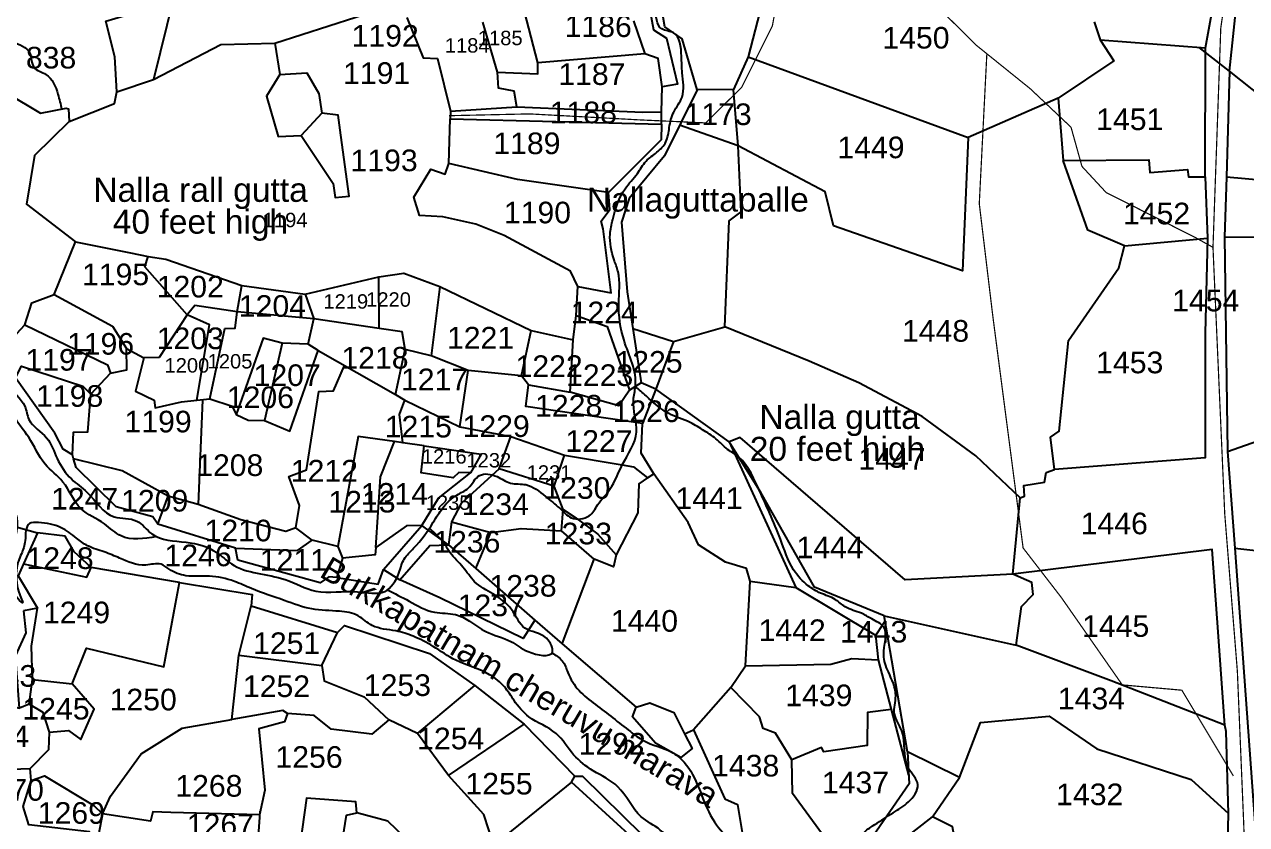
# Model space of a CAD drawing. Header units: feet. Extents: x 800131 to 806575, y 1568145 to 1575656.
# Drawn here: x 802522 to 803539, y 1572454 to 1573120 of the extents above; entities that cross this region are included whole.
import ezdxf
from ezdxf.enums import TextEntityAlignment as Align

# ---------------------------------------------------------------- set-up
doc = ezdxf.new("R2010")
doc.units = ezdxf.units.FT
doc.header["$LTSCALE"] = 15
doc.header["$MEASUREMENT"] = 0
doc.linetypes.add('HIDDEN2', pattern=[0.1875, 0.125, -0.0625])
for name, color, linetype in [('PLOT', 7, 'Continuous'), ('PLOT NO', 7, 'Continuous'), ('ROADS', 6, 'Continuous'), ('TANKS-STREAM', 4, 'Continuous'), ('TEXT', 1, 'Continuous')]:
    doc.layers.add(name, color=color, linetype=linetype)
doc.styles.get("Standard").update_dxf_attribs({"font": 'arial.ttf'})
doc.linetypes.add('DOTS', pattern='A,1e-06,-3,["●",Standard,S=3,R=0,X=-1.25,Y=-1.25],-3', length=6.000001)

msp = doc.modelspace()

# ---------------------------------------------------------------- linework, layer by layer
at = {"layer": 'PLOT', "lineweight": -2}
for points in [[(802598.6, 1573063.9), (802597, 1573093), (802589.6, 1573122.8), (802604.4, 1573127.2), (802628.8, 1573187.8), (802650, 1573193.9), (802662.6, 1573221.7), (802678, 1573220.6), (802684.7, 1573234.5), (802707.9, 1573248.2), (802738.1, 1573259.1), (802747.6, 1573255.8), (802746.6, 1573230.9), (802726, 1573229.2), (802722.1, 1573236.6), (802667, 1573173.2), (802655, 1573141.8), (802645.9, 1573142), (802629.3, 1573074.3)], [(803165.4, 1573251.9), (803124.3, 1573093.1), (803112.1, 1573066), (803082, 1573065.5), (803069.3, 1573108), (803055.1, 1573118), (803036.3, 1573226.3)], [(803412.4, 1573122.3), (803417.4, 1573107.2), (803505.3, 1573100.6), (803522.9, 1573198.2)], [(803000.4, 1573183.5), (803032.1, 1573187.9), (803045.5, 1573115.7), (803056.3, 1573108.5), (803065.6, 1573070.3), (803052.8, 1573068)], [(803599.3, 1573022.3), (803525.2, 1573081.1), (803536.1, 1573183.8)], [(802440.2, 1573042), (802454.5, 1573048), (802460.7, 1573052.7), (802493.1, 1573052.9), (802500.2, 1573054.2), (802506.9, 1573063), (802535.1, 1573046.1), (802556.4, 1573050.4), (802558.5, 1573049.7), (802558.9, 1573039.2), (802596.6, 1573054.3), (802598.6, 1573063.9), (802629.3, 1573074.3), (802685.3, 1573103.4), (802730.2, 1573104.4), (802820.2, 1573133.4)], [(802558.9, 1573039.2), (802530.1, 1573011), (802523.3, 1572970.4), (802564.1, 1572939), (802609.9, 1572930), (802624.7, 1572927), (802639.4, 1572924.8), (802702.8, 1572902.9), (802755.5, 1572895.6), (802816.9, 1572910), (802837.5, 1572913), (802867.7, 1572901.8), (802943.6, 1572865.4), (802978.7, 1572857.6), (802981.2, 1572877.8), (802982.4, 1572901.8), (803010.3, 1572896.6), (803003.5, 1572949.8), (803001.9, 1572956.4), (803009.2, 1572966.1), (803008.1, 1572980.3), (802932.3, 1572991.1), (802875.1, 1573004.3), (802876.2, 1573041.5), (803052.1, 1573037.1), (803052.3, 1573047.4), (803052.8, 1573068), (803049.5, 1573091.8), (803038.2, 1573095.7), (802949.2, 1573088), (802938, 1573130.8)], [(802840.1, 1573125.8), (802853.7, 1573092.3), (802865.6, 1573091.8), (802876.4, 1573048), (802876.2, 1573041.5)], [(802876.4, 1573048), (802931.8, 1573051.4), (802929.6, 1573064.4), (802916.6, 1573067), (802915.5, 1573080.2), (802903.4, 1573122)], [(803029, 1573123.1), (803038.2, 1573095.7)], [(803417.4, 1573107.2), (803428.8, 1573089.9), (803382.4, 1573058.6), (803386.7, 1573006.7)], [(802730.2, 1573104.4), (802734.3, 1573078.5), (802756.8, 1573079.7), (802766.8, 1573062.5), (802769.3, 1573046.1), (802752.1, 1573027.7), (802778.8, 1572987.8), (802780.4, 1572976), (802792.1, 1572977), (802785.2, 1573028), (802782.9, 1573044.6), (802769.3, 1573046.1)], [(803525.2, 1573081.1), (803500, 1573101)], [(803504.9, 1572993.2), (803505.3, 1573100.6)], [(802915.5, 1573080.2), (802949.1, 1573078.9), (802949.2, 1573088)], [(803124.3, 1573093.1), (803307.6, 1573025.9)], [(802734.3, 1573078.5), (802723.3, 1573060.3), (802733, 1573026.9), (802752.1, 1573027.7)], [(803525.2, 1573081.1), (803522.6, 1572993.1), (803521.1, 1572943.1), (803616.8, 1572943.8)], [(803082, 1573065.5), (803054.6, 1573010.6), (803025.3, 1572975.3), (803018.9, 1572955.4), (803023.5, 1572897.6), (803028.2, 1572867), (803035.3, 1572821.7), (803025.6, 1572815.7), (803016.7, 1572802.7), (802976.2, 1572814), (802978.7, 1572857.6)], [(803116, 1573019.1), (803112.1, 1573066)], [(803382.4, 1573058.6), (803307.6, 1573025.9), (803302.9, 1572915), (803195.3, 1572952.4), (803188.4, 1572980.7), (803116, 1573019.1)], [(802931.8, 1573051.4), (803036.6, 1573047.1), (803052.3, 1573047.4)], [(803052.1, 1573037.1), (803051.9, 1573023.9), (803008.1, 1572980.3)], [(803028.2, 1572867), (803062.2, 1572856.1), (803104.9, 1572868.4), (803108.6, 1572956.6), (803118.4, 1572964.2), (803116, 1573019.1), (803067.2, 1573036.1)], [(802982.4, 1572901.8), (802976.5, 1572914.8), (802921.1, 1572944.3), (802897.7, 1572953.7), (802870, 1572960), (802850.8, 1572960.9), (802846, 1572976.4), (802860.2, 1572999.7), (802872, 1572995.3), (802875.1, 1573004.3)], [(803437.8, 1572935.8), (803407.3, 1572948.8), (803386.7, 1573006.7), (803458, 1573007.4), (803458.9, 1572996.7), (803490.3, 1572999.3), (803491.1, 1572993.2), (803504.9, 1572993.2), (803506.9, 1572942.3)], [(803522.6, 1572993.1), (803613, 1572985.3)], [(803521.1, 1572943.1), (803523.5, 1572764.7), (803593.7, 1572789.2), (803662, 1572779.1), (803677.9, 1572788.7), (803681.7, 1572850.6), (803674.8, 1572945.1)], [(802546.4, 1572895.3), (802564.1, 1572939)], [(803350.8, 1572725.9), (803354.4, 1572727.5), (803354, 1572736.2), (803371.2, 1572739.2), (803372.5, 1572747), (803379.3, 1572749.6), (803376.1, 1572776.6), (803383.4, 1572781.5), (803391.1, 1572857.1), (803433, 1572917.6), (803437.8, 1572935.8), (803506.9, 1572942.3), (803504.9, 1572863), (803505, 1572759.3), (803379.3, 1572749.6)], [(802698.8, 1572880.8), (802663.5, 1572886.2), (802658.7, 1572880), (802657.3, 1572878.3), (802622.1, 1572918.3), (802624.7, 1572927)], [(802935.7, 1572827.5), (802891.1, 1572832), (802860.5, 1572844.1), (802838.7, 1572849.6), (802836.3, 1572864.2), (802817.1, 1572867.1), (802762.8, 1572875.1), (802698.8, 1572880.8), (802702.8, 1572902.9)], [(802817.1, 1572867.1), (802816.9, 1572910)], [(802522.1, 1572870), (802527.8, 1572888.2), (802546.4, 1572895.3), (802595, 1572868.9), (802606.8, 1572850.2)], [(802755.5, 1572895.6), (802762.8, 1572875.1)], [(802867.7, 1572901.8), (802860.5, 1572844.1)], [(802657.3, 1572878.3), (802634, 1572842.7), (802621.1, 1572842.5), (802614.1, 1572814.9), (802629.7, 1572807.4), (802630.6, 1572801), (802652.5, 1572806), (802665.4, 1572807.3), (802676.2, 1572808.4), (802694.8, 1572802.3), (802697.9, 1572795.3), (802707.9, 1572790.7), (802721.7, 1572790.4), (802742.7, 1572781.5), (802766.4, 1572848.6), (802758, 1572853.9), (802762.8, 1572875.1)], [(802665.4, 1572807.3), (802675.9, 1572870.1), (802657.3, 1572878.3)], [(802676.2, 1572808.4), (802688.6, 1572867), (802697.2, 1572867.2), (802698.8, 1572880.8)], [(802981.2, 1572877.8), (803007, 1572868.6), (803025.6, 1572815.7)], [(802514.2, 1572825.9), (802501.3, 1572858.2), (802515.3, 1572862.8), (802522.1, 1572870), (802590.8, 1572836.7), (802593.4, 1572829.7)], [(802941.4, 1572820.2), (802935.7, 1572827.5), (802943.6, 1572865.4)], [(803521.4, 1572536.9), (803514.9, 1572625.9), (803510.8, 1572682.9), (803344.7, 1572662.4), (803350.8, 1572725.9), (803313.8, 1572761), (803269.2, 1572793.7), (803216.4, 1572821.8), (803175.1, 1572839.8), (803104.9, 1572868.4)], [(802758, 1572853.9), (802736.4, 1572854.9), (802720.4, 1572858.8), (802697.9, 1572795.3)], [(802736.4, 1572854.9), (802721.7, 1572790.4)], [(803062.2, 1572856.1), (803047.6, 1572816.4), (803035.3, 1572821.7)], [(802747.6, 1572701), (802739.4, 1572698), (802702, 1572707.6), (802666.5, 1572720.6), (802641.4, 1572727.5), (802603.1, 1572748.4), (802562.6, 1572758.4), (802561.8, 1572761.7), (802562.5, 1572780.7), (802574.5, 1572780.9), (802576.9, 1572812.2), (802593.4, 1572829.7), (802607, 1572832.7), (802606.8, 1572850.2), (802621.1, 1572842.5)], [(802766.4, 1572848.6), (802830.6, 1572811.9), (802838.7, 1572849.6)], [(802561.8, 1572761.7), (802553.9, 1572766.5), (802547.1, 1572779.8), (802514.2, 1572825.9), (802519.2, 1572835.5), (802570.4, 1572819.1), (802576.9, 1572812.2)], [(802782.7, 1572685.6), (802761.4, 1572690.9), (802747.6, 1572701), (802750.8, 1572719.6), (802741.9, 1572743.8), (802756.5, 1572749.2), (802766.9, 1572814.6), (802779, 1572815), (802788.2, 1572836.3)], [(802830.6, 1572811.9), (802838.4, 1572807.4), (802884.4, 1572785), (802891.1, 1572832)], [(803047.6, 1572816.4), (803036.5, 1572787.8), (802939.1, 1572802), (802941.4, 1572820.2), (802976.2, 1572814)], [(803237.6, 1572627.7), (803347.6, 1572603.3), (803351.9, 1572635.5), (803361.6, 1572645.5), (803360.5, 1572655.5), (803344.7, 1572662.4), (803255.1, 1572657.8), (803146, 1572751.8), (803117.7, 1572776.3), (803108.5, 1572772.6), (803047.6, 1572816.4)], [(802669.9, 1572807.7), (802666.5, 1572720.6)], [(802854.7, 1572769.3), (802836.7, 1572771.9), (802833.9, 1572795.3), (802838.4, 1572807.4)], [(802884.4, 1572785), (802926.7, 1572777.2), (802971.5, 1572761.5), (803019.5, 1572753.4), (803028.8, 1572751.9), (803040.6, 1572742.6), (803045.8, 1572746.1), (803035.3, 1572763.2), (803036.5, 1572787.8)], [(802836.7, 1572771.9), (802829.8, 1572772.9), (802799.7, 1572777.2), (802782.7, 1572685.6), (802786.7, 1572675.8)], [(802814.3, 1572684.8), (802818.2, 1572743.4), (802829.8, 1572772.9)], [(802962.7, 1572735.6), (802916.9, 1572750.3), (802926.7, 1572777.2)], [(803108.5, 1572772.6), (803164.1, 1572651.3), (803230.4, 1572611.7), (803232.6, 1572591.2)], [(803237.6, 1572627.7), (803179.5, 1572651.6), (803135, 1572730.6), (803108.5, 1572772.6)], [(802820.7, 1572666.4), (802852.7, 1572703), (802866.4, 1572725.7), (802893.1, 1572746.8), (802883.4, 1572747.2), (802878.7, 1572742.7), (802852.1, 1572746.8), (802854.7, 1572769.3), (802901.9, 1572762.5), (802893.1, 1572746.8)], [(802970.2, 1572716.4), (802962.7, 1572735.6), (802971.5, 1572761.5)], [(803523.5, 1572764.7), (803529.6, 1572684.2), (803637.7, 1572672.3), (803729, 1572662.3), (803785.2, 1572656.1), (803845.6, 1572679.8), (803905.7, 1572663.5), (803926.8, 1572679.7), (803944.1, 1572673.3), (804041.3, 1572647.9), (804103, 1572582.4), (804107.9, 1572547.4), (804168.6, 1572548.5)], [(802632.9, 1572704), (802628.5, 1572710.1), (802598.2, 1572718.4), (802564.9, 1572751.4), (802562.6, 1572758.4)], [(802916.9, 1572750.3), (802885.3, 1572721.4), (802877.3, 1572706), (802910, 1572697.2), (802935.3, 1572700.6), (802968.8, 1572698.5)], [(803040.6, 1572742.6), (803033.2, 1572737.6), (803032.4, 1572713.5), (803014.5, 1572678.7), (803012.3, 1572668.7), (802996, 1572674.9), (802968.8, 1572698.5), (802970.2, 1572716.4), (802980, 1572709.9), (802999.1, 1572695.7), (803014.5, 1572678.7)], [(803125.9, 1572656.6), (803122.9, 1572667.1), (803105.4, 1572672.5), (803082.9, 1572686.9), (803074.5, 1572705.5), (803045.8, 1572746.1)], [(802697.4, 1572684.2), (802632.9, 1572704), (802641.4, 1572727.5)], [(802509.9, 1572703.3), (802532.7, 1572696.9), (802520.9, 1572671), (802573.6, 1572660), (802577.2, 1572667.9), (802563, 1572681), (802555.6, 1572694.1), (802532.7, 1572696.9)], [(802874.8, 1572687), (802852.7, 1572703), (802839.8, 1572702.6), (802814.3, 1572684.8), (802813.9, 1572678.7), (802786.7, 1572675.8), (802781.9, 1572659.6), (802816.4, 1572654.1), (802820.7, 1572666.4), (802834.4, 1572657.9)], [(802877.3, 1572706), (802874.8, 1572687), (802897.7, 1572667.1), (802910, 1572697.2)], [(802781.9, 1572659.6), (802775.3, 1572660.2), (802767.9, 1572655.3), (802699.3, 1572674.1), (802697.4, 1572684.2), (802749, 1572682.3), (802761.4, 1572690.9)], [(802946.8, 1572624.2), (802937, 1572608.8), (802867.6, 1572642.9), (802834.4, 1572657.9), (802859.3, 1572686.4), (802874.8, 1572687)], [(803529.6, 1572684.2), (803546.3, 1572455.2), (803632.2, 1572470.4)], [(802520.9, 1572671), (802516.4, 1572661.1), (802532.5, 1572634.3), (802520.8, 1572632.1)], [(802897.7, 1572667.1), (802946.8, 1572624.2), (802969.4, 1572604.4), (802996, 1572674.9)], [(802528.3, 1572574.7), (802561.5, 1572571.3), (802573.4, 1572600.9), (802637.8, 1572585.4), (802647.5, 1572637.7), (802650.8, 1572655.6), (802577.2, 1572667.9)], [(802650.8, 1572655.6), (802711.4, 1572645.6), (802710.4, 1572636.2), (802782.5, 1572613.8), (802788.3, 1572619.8), (802858.9, 1572596.4), (802896.7, 1572569.9), (802937.9, 1572537.6), (802980, 1572494.3), (802986.5, 1572494.4), (803036.2, 1572445.4), (803034.5, 1572437.2), (802977.2, 1572489.4), (802980, 1572494.3)], [(803122, 1572586.1), (803125.9, 1572656.6), (803164.1, 1572651.3)], [(802520.8, 1572632.1), (802522.8, 1572613.6), (802514.3, 1572594.8), (802494.4, 1572599.6), (802484.8, 1572591.4), (802470.6, 1572563.4), (802517.6, 1572550.9), (802514.3, 1572594.8)], [(802525.6, 1572554.4), (802528.3, 1572574.7), (802527.5, 1572602.5), (802532.5, 1572634.3)], [(802700.3, 1572595.1), (802710.4, 1572636.2)], [(803257, 1572514.6), (803237.6, 1572627.7)], [(802769.4, 1572586.4), (802782.5, 1572613.8)], [(802969.4, 1572604.4), (803031.1, 1572551.9), (803042.6, 1572555.5), (803062.4, 1572547.2), (803071.4, 1572529.7), (803077.8, 1572517.4), (803068.2, 1572510), (803047.3, 1572521.8), (803028.1, 1572543.7), (803031.1, 1572551.9)], [(803300.3, 1572493.2), (803317.8, 1572539), (803375, 1572544.4), (803414.7, 1572517.2), (803493.1, 1572491.6), (803524.4, 1572463.3), (803522.5, 1572531.4), (803521.4, 1572536.9), (803426.7, 1572573.8), (803347.6, 1572603.3)], [(802848.9, 1572529.9), (802825.2, 1572541.1), (802811.1, 1572529.4), (802777.1, 1572533.6), (802763.1, 1572544.8), (802740.8, 1572546.4), (802736.8, 1572548.9), (802694.4, 1572541.4), (802700.3, 1572595.1), (802769.4, 1572586.4), (802771.4, 1572573.7), (802804.6, 1572560.4), (802825.2, 1572541.1)], [(803110, 1572568.1), (803122, 1572586.1), (803193.2, 1572587.6), (803210.7, 1572592.2), (803232.6, 1572591.2), (803243.5, 1572549.9), (803223.8, 1572547.2), (803223.4, 1572519.8), (803187.4, 1572514.5), (803185.4, 1572518.1), (803160.6, 1572507.9)], [(802542.7, 1572531.1), (802558.4, 1572532.3), (802568.7, 1572524.9), (802579.9, 1572550.2), (802561.5, 1572571.3)], [(802874.7, 1572495), (802848.9, 1572529.9), (802896.7, 1572569.9)], [(803071.4, 1572529.7), (803078.7, 1572532.8), (803104.9, 1572475.5), (803115.6, 1572470.8), (803123.9, 1572420.8), (803164.3, 1572418.4), (803194.7, 1572434.4), (803161.3, 1572479.8), (803160.6, 1572507.9), (803147, 1572530), (803136.8, 1572534.1), (803133.9, 1572543.8), (803110, 1572568.1), (803078.7, 1572532.8)], [(802470.6, 1572563.4), (802456.4, 1572544.8), (802463.5, 1572540.2), (802467.6, 1572506), (802503, 1572500), (802526.5, 1572500.8), (802542.1, 1572516.5), (802542.7, 1572531.1), (802537.4, 1572547.2), (802525.6, 1572554.4), (802517.6, 1572550.9)], [(802740.8, 1572546.4), (802738.3, 1572539.7), (802717, 1572533.8), (802722, 1572482.8), (802717.5, 1572462.1), (802643.6, 1572464.1), (802628.5, 1572464.6), (802626.6, 1572457), (802586.7, 1572463), (802593.5, 1572477.6), (802618.8, 1572513), (802653.1, 1572534.3), (802694.4, 1572541.4)], [(803243.5, 1572549.9), (803258, 1572495.2)], [(802977.2, 1572489.4), (802912.7, 1572436.8), (802904.2, 1572462.5), (802874.7, 1572495), (802937.9, 1572537.6)], [(803194.7, 1572434.4), (803198.4, 1572420), (803247.7, 1572437), (803277.9, 1572460.6), (803300.3, 1572493.2), (803257, 1572514.6), (803258.4, 1572487.9), (803215.2, 1572425.2)], [(802586.7, 1572463), (802583.5, 1572445.4), (802578.8, 1572439.4), (802575.9, 1572448.1), (802525.5, 1572453.7), (802520.6, 1572469.1), (802527.3, 1572490.8), (802526.5, 1572500.8)], [(802527.3, 1572490.8), (802538.3, 1572494.6), (802579.5, 1572469.8), (802586.7, 1572463)], [(802912.7, 1572436.8), (802889.9, 1572409.4), (802864.7, 1572403.4), (802856.4, 1572383), (802852.6, 1572392.9), (802854.6, 1572420.7), (802845.7, 1572436.3), (802824.4, 1572457), (802798.4, 1572463.9), (802797.6, 1572473.1), (802756.7, 1572475.9), (802749.3, 1572424.3), (802750.5, 1572409.8), (802751.5, 1572396.9), (802779.7, 1572397.5), (802789.8, 1572461.8), (802798.4, 1572463.9)], [(802746.6, 1572381.8), (802742.1, 1572395.3), (802653.9, 1572370.2), (802638.4, 1572372.2), (802595.7, 1572369.9), (802570.9, 1572380.8), (802577.4, 1572402.2), (802721.1, 1572408.4), (802716.4, 1572440.4), (802717.8, 1572460.2), (802718.1, 1572465.2)], [(803175.1, 1572363.9), (803175.1, 1572323.4), (803250.6, 1572317.1), (803289.1, 1572302.6), (803288, 1572307.7), (803300.8, 1572310.7), (803351.3, 1572320.8), (803344, 1572331.5), (803345.2, 1572362.3), (803329.5, 1572386.3), (803316.2, 1572387.1), (803315.3, 1572404), (803325.6, 1572407.6), (803323.2, 1572437.7), (803295.6, 1572446.1), (803294.5, 1572452.2), (803277.9, 1572460.6)], [(803323.2, 1572437.7), (803372.6, 1572432), (803384.4, 1572434.4), (803387.1, 1572431.5), (803396.1, 1572430.4), (803409.4, 1572439.8), (803456.6, 1572443), (803491.5, 1572439.2), (803523.6, 1572427.3), (803524.4, 1572463.3)]]:
    msp.add_lwpolyline(points, dxfattribs=at)
at = {"layer": 'ROADS', "linetype": 'HIDDEN2', "lineweight": -2, "ltscale": 8, "const_width": 1}
for points in [[(803511.4, 1572934.5), (803517.9, 1573117.1), (803570.7, 1573483), (803582.3, 1573604.4), (803593.5, 1573708.4), (803632.9, 1573871.5), (803670.1, 1574011.2), (803706.2, 1574147), (803738.7, 1574268.9), (803774.5, 1574386.9), (803801.1, 1574465.3)], [(803170.5, 1573259.2), (803144.5, 1573118.8), (803118.9, 1573067.7), (803089, 1573038.1), (803034.3, 1573040.6), (802942.3, 1573045.6), (802875.3, 1573044.1)], [(803270.4, 1573146.2), (803314.5, 1573102.6), (803359.3, 1573066.5), (803393.2, 1573034.5), (803402.3, 1573001.9), (803422.4, 1572980.2), (803496.9, 1572942.6), (803511.4, 1572934.5), (803521.2, 1572712.5), (803531.7, 1572581.8), (803537, 1572454.6), (803537.9, 1572427.1)]]:
    msp.add_lwpolyline(points, dxfattribs=at)
at = {"layer": 'ROADS', "linetype": 'DOTS', "lineweight": -2, "ltscale": 0.15, "const_width": 1}
msp.add_lwpolyline([(803528.4, 1572494.5), (803485.5, 1572565.9), (803435.9, 1572570.3), (803385.1, 1572643.1), (803353.3, 1572684.3), (803328, 1572877.8), (803316.8, 1572970.9), (803323.1, 1573095.6)], dxfattribs=at)
at = {"layer": 'TANKS-STREAM', "lineweight": -2}
for points in [[(801202.1, 1574393.6), (801204.9, 1574388.6), (801214.5, 1574362.7), (801217.2, 1574348.1), (801219.9, 1574318.1), (801225.2, 1574288.2), (801235.5, 1574280.9), (801250, 1574276.3), (801265.8, 1574255.9), (801286.1, 1574233.7), (801291.2, 1574223.7), (801310.9, 1574201.6), (801331.8, 1574168.9), (801344.2, 1574139.4), (801353.9, 1574127.1), (801368.2, 1574119.7), (801376, 1574109.6), (801398.6, 1574089.2), (801398.4, 1574069.5), (801403.2, 1574054.7), (801401.8, 1574029.1), (801407.9, 1573989.6), (801405.2, 1573960.1), (801414.1, 1573943.7), (801436.3, 1573925.5), (801441.4, 1573916), (801457.8, 1573906.8), (801477.5, 1573906.6), (801496.9, 1573900.6), (801518.9, 1573896.1), (801541.2, 1573890.7), (801567.1, 1573879.9), (801589.8, 1573877.1), (801602.2, 1573875.2), (801619.8, 1573866.3), (801641.9, 1573865.2), (801665.9, 1573857.7), (801678.3, 1573849.3), (801698.8, 1573841.3), (801724.9, 1573833.6), (801749.2, 1573824.6), (801775.8, 1573813.7), (801804.5, 1573804.5), (801825.9, 1573796.3), (801843.1, 1573784.3), (801855.6, 1573777.3), (801871.7, 1573766.5), (801882.4, 1573754.7), (801894.3, 1573740.5), (801912.7, 1573731.1), (801931.1, 1573713.9), (801942, 1573705), (801957, 1573702.9), (801976.2, 1573693.7), (801994.8, 1573690), (802019.6, 1573679.6), (802044.6, 1573671.6), (802062.7, 1573656.5), (802077, 1573644), (802092.8, 1573633.7), (802103.9, 1573617.2), (802112, 1573596.1), (802116.8, 1573588.9), (802127.3, 1573586.2), (802137.1, 1573560.1), (802161, 1573532.7), (802174.7, 1573497.5), (802191.1, 1573473.9), (802199.8, 1573451.4), (802204.6, 1573441.4), (802225, 1573425.7), (802229.3, 1573414.2), (802239.1, 1573393.5), (802246.4, 1573384.4), (802253.6, 1573380.1), (802258, 1573364.1), (802260.6, 1573347.8), (802265.1, 1573329.8), (802278, 1573305.8), (802286.2, 1573288.3), (802289.7, 1573266.9), (802302.6, 1573246.6), (802311, 1573229.7), (802315.8, 1573211.3), (802321.7, 1573195.1), (802332, 1573181.1), (802342.2, 1573154.4), (802345.2, 1573143.8), (802365.1, 1573117.8), (802370, 1573106.5), (802376.4, 1573085.3), (802396.1, 1573056.8), (802400.5, 1573050.8), (802405.4, 1573035), (802426.4, 1573014), (802437.5, 1572998.3), (802445.1, 1572981.2), (802446, 1572967.1), (802460.1, 1572946.6), (802464, 1572930.4), (802467.3, 1572916), (802477.2, 1572893.8), (802481.6, 1572884.6), (802485.5, 1572856.1), (802494.1, 1572845), (802501.3, 1572844.3), (802509, 1572821.6), (802522, 1572802.2), (802525.5, 1572791.2), (802540.2, 1572775.9), (802549, 1572758.7), (802560.8, 1572741.7), (802573.9, 1572730.6), (802596.4, 1572710.2), (802615.3, 1572706.7), (802627.8, 1572696), (802656.4, 1572689.1), (802681.8, 1572680.5), (802694, 1572671.1), (802738.7, 1572658), (802764.3, 1572648.4), (802799.1, 1572647.9), (802821.7, 1572648.1), (802833.5, 1572663.4), (802838, 1572675.1), (802845.8, 1572684), (802862.1, 1572705.7), (802870.1, 1572717.6), (802881.8, 1572728.3), (802891.3, 1572734.2), (802900.6, 1572744.6), (802915.3, 1572743.7), (802926.5, 1572738.3), (802939.2, 1572737), (802955.5, 1572727.2), (802967.4, 1572717.3), (802977.1, 1572709.5), (802992, 1572711.1), (802999, 1572720.1), (803009.3, 1572733.3), (803019.5, 1572753.4), (803031.4, 1572780.8), (803028.8, 1572807.7), (803030.5, 1572818.7), (803021, 1572857.2), (803016.6, 1572887.9), (803016, 1572914.2), (803012.7, 1572924.1), (803009.4, 1572945.5), (803011.6, 1572957.6), (803021.9, 1572983.3), (803032.1, 1572996.1), (803039.3, 1573006.2), (803048.4, 1573013.7), (803055.8, 1573022.3), (803058.7, 1573034.2), (803062.4, 1573047.1), (803069.3, 1573059.6), (803069.5, 1573079.7), (803068.8, 1573093.6), (803062.2, 1573113), (803052.5, 1573116.3), (803047.4, 1573134), (803043.1, 1573163.5), (803039.3, 1573177.2), (803034, 1573210.7), (803031.1, 1573228.6), (803031.8, 1573249.1), (803026.7, 1573253.4), (803018.4, 1573276.3), (803011.1, 1573313.3), (803006.9, 1573323.5), (803005.8, 1573359.9), (803001.9, 1573372.7), (803001.2, 1573388.3), (802999.9, 1573428.5), (802994.3, 1573457.5), (802989.9, 1573482.6), (802982.3, 1573505.8), (802969.9, 1573528.7), (802960.3, 1573556), (802954.3, 1573574.2), (802948.8, 1573588.6), (802942.5, 1573592.6), (802930.9, 1573594.9), (802918.4, 1573589.6), (802905.3, 1573591.9), (802889.7, 1573602), (802869.5, 1573613.7), (802864.9, 1573619.6), (802852.5, 1573623.6), (802840.2, 1573637.6), (802826.4, 1573660.2), (802823.2, 1573672.3), (802823.1, 1573688.2), (802824, 1573695.3), (802825.8, 1573699.3), (802814.4, 1573704.3), (802806.2, 1573711.6), (802798.9, 1573727.7), (802795.1, 1573752.5), (802793.9, 1573761.3), (802781.6, 1573761.3), (802769.3, 1573773), (802757.3, 1573786.4), (802748.9, 1573790.2), (802740.2, 1573790.9), (802731.3, 1573792.4), (802727.3, 1573791.4), (802717.1, 1573795.8), (802712.1, 1573802.4), (802705.8, 1573814.7), (802695.2, 1573821), (802689.8, 1573836.4), (802683.7, 1573842.9)], [(802917.5, 1571027.4), (802920.2, 1571036.2), (802925.6, 1571045.5), (802941.9, 1571062.4), (802953.1, 1571079.1), (802960.2, 1571091.9), (802975, 1571102.3), (802988.5, 1571109.2), (802999.6, 1571123.8), (803013.7, 1571134.6), (803027.3, 1571140.4), (803043.7, 1571153.3), (803050.6, 1571156.8), (803062.8, 1571160.5), (803069.8, 1571163.8), (803081.1, 1571177.8), (803077.6, 1571195.6), (803072.5, 1571222.3), (803071.6, 1571243.8), (803068.2, 1571261), (803067.1, 1571270.1), (803063.1, 1571287.5), (803065.6, 1571307), (803062, 1571324.6), (803066.3, 1571342.6), (803070.4, 1571351), (803070.7, 1571383.3), (803067.2, 1571393.8), (803069.7, 1571408), (803073.1, 1571414.2), (803071.7, 1571434.4), (803068.9, 1571443.5), (803068.9, 1571472.1), (803060.6, 1571487.2), (803057.9, 1571494.4), (803055.7, 1571507.3), (803053.9, 1571525.6), (803051.7, 1571539.2), (803044, 1571552.9), (803038.5, 1571564.6), (803039.5, 1571585.5), (803034.9, 1571624.9), (803036.1, 1571635.7), (803036.1, 1571666.6), (803037.9, 1571680.7), (803037.7, 1571696.8), (803033.1, 1571716.4), (803028.3, 1571735.9), (803028.1, 1571747.4), (803029.9, 1571777), (803026.8, 1571793.1), (803027.5, 1571806.6), (803031.3, 1571824), (803035.1, 1571838.4), (803034.3, 1571856.6), (803037.8, 1571879.6), (803043.8, 1571900.1), (803044, 1571916), (803042.4, 1571934.9), (803048.3, 1571953.5), (803053.5, 1571971.2), (803053.3, 1571989.5), (803053.5, 1571998.6), (803057.8, 1572011.1), (803060, 1572027.1), (803056.5, 1572042.6), (803058.4, 1572063.7), (803058.6, 1572082.8), (803065.8, 1572101.6), (803064.8, 1572120.5), (803065.4, 1572133.9), (803071.4, 1572152.9), (803079.5, 1572173.9), (803082, 1572188.7), (803080.2, 1572200), (803091.4, 1572225.6), (803093.5, 1572243.7), (803091.3, 1572259.1), (803095.9, 1572285.7), (803093.9, 1572312.7), (803092.2, 1572325.7), (803096.5, 1572357.9), (803091.7, 1572383), (803083.6, 1572399), (803068.5, 1572416.5), (803058.3, 1572441.3), (803051.2, 1572449.5), (803035.3, 1572460.5), (803015.8, 1572485.6), (802995.4, 1572498.8), (802979, 1572512.2), (802964.4, 1572529.9), (802941.8, 1572543.8), (802929.4, 1572557.4), (802921.4, 1572568.6), (802909.1, 1572578.8), (802881, 1572590.8), (802862, 1572602.4), (802845.4, 1572610.8), (802831, 1572615.2), (802811.3, 1572619.8), (802799.7, 1572627.7), (802784, 1572631.6), (802761, 1572633.5), (802738.1, 1572640.6), (802710.7, 1572650.5), (802696.5, 1572656.5), (802675.7, 1572660.8), (802656.1, 1572661.2), (802642.3, 1572666.6), (802635.5, 1572670.7), (802622.7, 1572670), (802601, 1572675.8), (802588.2, 1572681), (802574.2, 1572686.2), (802565.1, 1572692.5), (802552.3, 1572701.1), (802533.3, 1572705.5), (802525.8, 1572704.6), (802522.3, 1572690.5), (802519.2, 1572679.4), (802516.7, 1572673.4), (802515.3, 1572668.1), (802515.1, 1572657.7), (802517.1, 1572647.4), (802520.1, 1572638.7), (802514.3, 1572644.6), (802511.6, 1572654.6), (802510.8, 1572669.3), (802512.6, 1572686.4), (802516, 1572705.3), (802513.4, 1572715.5), (802506.7, 1572726.3), (802504.5, 1572742.1), (802490, 1572764.9), (802485, 1572781), (802477.4, 1572792.5), (802469.6, 1572800.1), (802464.4, 1572809.3), (802460.7, 1572816.2), (802458.4, 1572842.8), (802459.2, 1572860.7), (802451.7, 1572879.8), (802443.9, 1572891.1), (802436.4, 1572903.2), (802432.7, 1572914.4), (802429.7, 1572928.4), (802425.7, 1572942.3), (802420.1, 1572950.8), (802415.8, 1572958.6), (802416.1, 1572978.1), (802407.5, 1572991.5), (802397.3, 1573007.6), (802390.1, 1573026.2), (802383.9, 1573034.8), (802372.5, 1573041), (802366.6, 1573049.9), (802365.5, 1573059.2), (802359.3, 1573075.7), (802347.3, 1573091.5), (802336.2, 1573108), (802330.2, 1573128.4), (802322, 1573143.9), (802313.8, 1573152.5), (802308.9, 1573167.1), (802299.1, 1573182.3), (802286.6, 1573195.9), (802275.4, 1573224), (802268.7, 1573235.5), (802258.3, 1573253.1), (802255.7, 1573262.4), (802250.8, 1573281.4), (802238.2, 1573303.2), (802230.5, 1573325), (802228.8, 1573340.7), (802218.4, 1573352.2), (802205.6, 1573374), (802198.9, 1573392.8), (802189.4, 1573404.8), (802176.6, 1573419.9), (802171.2, 1573437.3), (802165.3, 1573453.1), (802155.7, 1573463.2), (802137.8, 1573456.9), (802122.7, 1573452.7), (802111.6, 1573449.5)], [(802631.6, 1572693.7), (802602.2, 1572694.3), (802588.3, 1572704.4), (802568.7, 1572717.1), (802553.8, 1572739.2), (802538.9, 1572754), (802525.3, 1572776.4), (802514, 1572793.2), (802508.6, 1572811.5), (802495.3, 1572836), (802496.7, 1572849.7), (802501.5, 1572870.2), (802505.6, 1572875.6), (802499.6, 1572900.5), (802499, 1572923.7), (802493.1, 1572945.9), (802490.4, 1572959.1), (802481.7, 1572978.4), (802477.4, 1572997.3), (802468.5, 1573019.2), (802457.9, 1573037.1), (802454.1, 1573053.9), (802451.5, 1573064.9), (802445.2, 1573076.6), (802445.9, 1573089.2), (802437.4, 1573102.1), (802413.4, 1573118), (802396.3, 1573126.9), (802398.7, 1573136), (802406.7, 1573150.5), (802408.4, 1573164.3), (802404.7, 1573174), (802423.9, 1573186.1), (802440.7, 1573197.4), (802455.1, 1573190.9), (802462, 1573177), (802459.2, 1573156.6), (802459.8, 1573145.5), (802461.1, 1573131.3), (802469.6, 1573128.5), (802482.7, 1573126.9), (802496.7, 1573115.5), (802511.7, 1573105.9), (802526.1, 1573096.2), (802529.6, 1573084.5), (802539.6, 1573078.4), (802549.6, 1573061.9), (802552.7, 1573049.7)], [(803147.6, 1572141.8), (803159.1, 1572163.3), (803164.1, 1572183.2), (803166.8, 1572215.5), (803171.3, 1572235.7), (803171.2, 1572254.8), (803168.9, 1572266.5), (803171.6, 1572294.4), (803171, 1572334.9), (803175.1, 1572349.6), (803177.7, 1572367.9), (803189.6, 1572374.7), (803202.8, 1572395.7), (803208.5, 1572405), (803207.1, 1572416.9), (803216.4, 1572440.2), (803221.4, 1572447.9), (803229.7, 1572454), (803245.1, 1572463.9), (803257.8, 1572472.9), (803265.6, 1572487.2), (803257.7, 1572501.2), (803252.3, 1572532.1), (803246.2, 1572546.1), (803247.2, 1572561.2), (803241.1, 1572581.2), (803237.2, 1572595.4), (803237.2, 1572618.4), (803227.4, 1572625.2), (803218.6, 1572629.9), (803205.1, 1572635.3), (803196.8, 1572641.4), (803184.7, 1572646.7), (803174.4, 1572652.8), (803162.2, 1572666.1), (803151.2, 1572691.7), (803132.6, 1572734.5), (803113.2, 1572762.5), (803108.5, 1572765.4), (803098.8, 1572774.1), (803087.8, 1572781.8), (803076.1, 1572788.7), (803058.2, 1572796.2), (803039.5, 1572810.8), (803030.5, 1572818.7)], [(802824, 1572649.4), (802842, 1572640.1), (802863.3, 1572630.8), (802880.7, 1572628.8), (802892.3, 1572623.4), (802905.9, 1572614.7), (802926.6, 1572606.5), (802941.3, 1572598), (802961.3, 1572597.5), (802956.4, 1572609.1), (802938.5, 1572617.5), (802927.2, 1572633.2), (802911.8, 1572646), (802896.6, 1572656.2), (802886.9, 1572668.3), (802876.3, 1572680.3), (802872, 1572686.9), (802859, 1572700.8)], [(802961, 1572596.9), (802969.6, 1572590.3), (802974.2, 1572580.7), (802983.5, 1572565.6), (802997.1, 1572554.1), (803026.3, 1572531.4), (803037.2, 1572523.9), (803060.2, 1572514.5), (803071.1, 1572505.9), (803083.2, 1572484.6), (803094.9, 1572458.5), (803108.5, 1572440.8), (803117.4, 1572413.9), (803115, 1572395.7), (803129.9, 1572393), (803141.9, 1572367.6), (803145.2, 1572359.2), (803159.3, 1572348.9), (803161.9, 1572320), (803166, 1572280.8), (803162.4, 1572265.1), (803161.7, 1572237.4), (803158.4, 1572216.6), (803155.1, 1572199.9), (803151.8, 1572170.7), (803142.8, 1572143.9), (803139.1, 1572137.3), (803127.9, 1572121.5), (803114.3, 1572102.5), (803119, 1572126.9), (803123.2, 1572140.7), (803125.2, 1572169), (803129.9, 1572188.6), (803134.6, 1572202.8), (803131.5, 1572238), (803138, 1572259.4), (803136.9, 1572274.9), (803129.7, 1572295.6), (803129.7, 1572319.9), (803128.8, 1572347.1), (803121.2, 1572372.9), (803115.1, 1572396.1)]]:
    msp.add_spline(points, degree=3, dxfattribs=at)

# ---------------------------------------------------------------- texts
at = {"layer": 'PLOT NO', "lineweight": -2}
for s, height, p in [('1186', 18, (802999.5, 1573118.6)), ('1192', 18, (802822.1, 1573110.6)), ('1450', 18, (803264.1, 1573109)), ('1184', 12, (802890.4, 1573102.6)), ('1185', 12, (802917.9, 1573108.8)), ('838', 18, (802543.9, 1573092.4)), ('1191', 18, (802815, 1573079.6)), ('1187', 18, (802994.2, 1573078.7)), ('1188', 18, (802987.1, 1573046.8)), ('1173', 18, (803099.3, 1573045.3)), ('1451', 18, (803442.1, 1573041.1)), ('1189', 18, (802940.1, 1573021.1)), ('1449', 18, (803226.6, 1573017.7)), ('1193', 18, (802821.2, 1573006.9)), ('1194', 12, (802738.8, 1572957.3)), ('1190', 18, (802948.9, 1572963.5)), ('1452', 18, (803464.4, 1572962.7)), ('1195', 18, (802597.6, 1572912)), ('1202', 18, (802659.8, 1572901.8)), ('1204', 18, (802728.2, 1572885.7)), ('1219', 12, (802789.3, 1572889.5)), ('1220', 12, (802824.9, 1572891.1)), ('1454', 18, (803505.4, 1572890.2)), ('1224', 18, (803004.5, 1572880.3)), ('1448', 18, (803280.4, 1572865)), ('1196', 18, (802585.1, 1572854.2)), ('1203', 18, (802659.8, 1572858.8)), ('1221', 18, (802901.5, 1572859.3)), ('1218', 18, (802813.6, 1572842.6)), ('1197', 18, (802550.5, 1572840.9)), ('1200', 12, (802657, 1572836.3)), ('1205', 12, (802692.9, 1572839.7)), ('1222', 18, (802958.6, 1572835.6)), ('1225', 18, (803041.8, 1572839.2)), ('1453', 18, (803442.1, 1572838.7)), ('1207', 18, (802740.5, 1572828.1)), ('1217', 18, (802863.2, 1572824.6)), ('1223', 18, (803000.7, 1572828.1)), ('1198', 18, (802559.4, 1572810.8)), ('1206', 18, (802718.2, 1572809.7)), ('1228', 18, (802974.9, 1572802.7)), ('1226', 18, (803039.4, 1572798.1)), ('1199', 18, (802633, 1572789.5)), ('1215', 18, (802849.7, 1572785.3)), ('1229', 18, (802914.5, 1572785.7)), ('1227', 18, (803000.1, 1572773.3)), ('1208', 18, (802692.7, 1572753.2)), ('1216', 12, (802871.3, 1572760.5)), ('1232', 12, (802908.4, 1572757.3)), ('1447', 18, (803244.1, 1572758.5)), ('1212', 18, (802771.5, 1572748.6)), ('1231', 12, (802958.6, 1572747.1)), ('1230', 18, (802981.7, 1572734.2)), ('1247', 18, (802571.9, 1572725.3)), ('1209', 18, (802630.2, 1572723.6)), ('1213', 18, (802802.8, 1572722.8)), ('1214', 18, (802829.8, 1572729.3)), ('1234', 18, (802913.8, 1572720.7)), ('1441', 18, (803091.8, 1572725.7)), ('1235', 12, (802874.5, 1572722)), ('1446', 18, (803429.2, 1572704.7)), ('1210', 18, (802699.7, 1572698.8)), ('1233', 18, (802983, 1572696.3)), ('1236', 18, (802890.1, 1572689.5)), ('1444', 18, (803192.6, 1572684.8)), ('1248', 18, (802551.4, 1572675.8)), ('1246', 18, (802666.3, 1572678.1)), ('1211', 18, (802745.7, 1572674.3)), ('1238', 18, (802936.9, 1572652.8)), ('1249', 18, (802565.1, 1572630.6)), ('1237', 18, (802910.4, 1572636.5)), ('1440', 18, (803038, 1572623.6)), ('1445', 18, (803430.4, 1572619.3)), ('1442', 18, (803161, 1572615.8)), ('1443', 18, (803228.9, 1572614.6)), ('1251', 18, (802740.1, 1572605)), ('1243', 18, (802503.6, 1572577.8)), ('1252', 18, (802731.6, 1572569.2)), ('1253', 18, (802832.3, 1572570.1)), ('1250', 18, (802620.6, 1572558.1)), ('1439', 18, (803183.2, 1572561.6)), ('1434', 18, (803410.2, 1572559)), ('1245', 18, (802548, 1572550.5)), ('1244', 18, (802497.6, 1572527.5)), ('1254', 18, (802876.7, 1572525.7)), ('1292', 18, (803011.1, 1572521.3)), ('1256', 18, (802758.7, 1572510.3)), ('1438', 18, (803122.3, 1572503.1)), ('1268', 18, (802675.3, 1572486.3)), ('1255', 18, (802916.9, 1572488.1)), ('1437', 18, (803213.7, 1572489.1)), ('1270', 18, (802509.9, 1572482.9)), ('1432', 18, (803408.8, 1572479.2)), ('1269', 18, (802560.8, 1572463.7)), ('1267', 18, (802684.9, 1572454))]:
    msp.add_text(s, height=height, dxfattribs=at).set_placement(p, align=Align.MIDDLE_CENTER)
at = {"layer": 'TEXT', "color": 7, "lineweight": -2}
for s, p in [('Nalla rall gutta ', (802579.1, 1572972.4)), ('Nallaguttapalle', (802990, 1572964.3)), ('40 feet high', (802595.3, 1572945.9)), ('Nalla gutta', (803133.7, 1572783.4)), ('20 feet high', (803125.7, 1572756.8))]:
    msp.add_text(s, height=20, dxfattribs=at).set_placement(p)
msp.add_text('Bukkapatnam cheruvu marava', height=20, rotation=329.2622, dxfattribs=at).set_placement((802766.4, 1572661))

doc.saveas('drawing.dxf')
